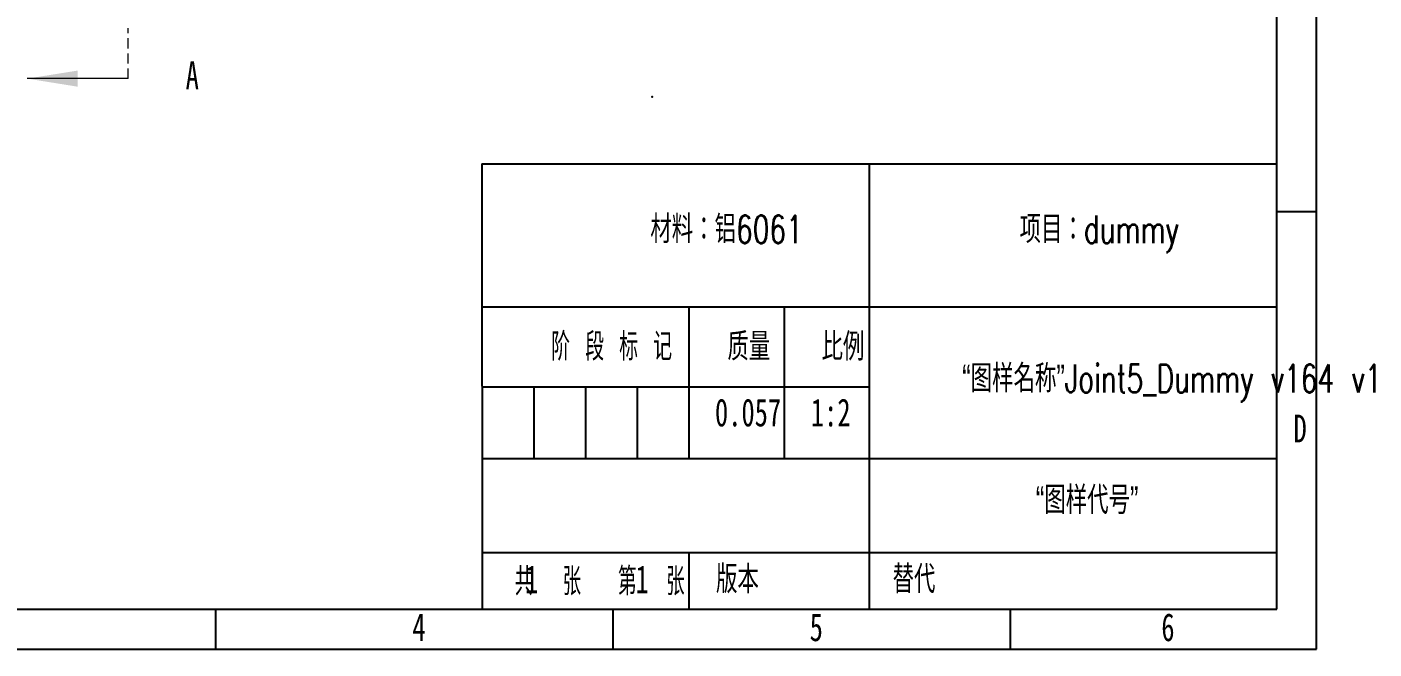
# Model space of a CAD drawing. Header units: millimetres. Extents: x 0 to 304, y 0 to 210.
# Drawn here: x 134.7 to 304.2, y 0 to 78.3 of the extents above; entities that cross this region are included whole.
import ezdxf

# ---------------------------------------------------------------- set-up
doc = ezdxf.new("R2010")
doc.units = ezdxf.units.MM
doc.header["$PDSIZE"] = -1
doc.linetypes.add('HIDDEN', pattern=[1.905, 1.27, -0.635])
doc.layers.add('图框', color=7, linetype='Continuous')
doc.styles.add('SLDTEXTSTYLE0', font='TXT', dxfattribs={"width": 0.7, "bigfont": 'bigfont'})
doc.styles.add('SLDTEXTSTYLE1', font='TXT', dxfattribs={"width": 0.6, "bigfont": 'bigfont'})
doc.styles.add('SLDTEXTSTYLE2', font='TXT', dxfattribs={"width": 0.614286, "bigfont": 'bigfont'})
doc.styles.add('SLDTEXTSTYLE3', font='TXT', dxfattribs={"width": 0.7})

msp = doc.modelspace()

# ---------------------------------------------------------------- linework, layer by layer
at = {"color": 7, "linetype": 'HIDDEN', "lineweight": 18}
msp.add_line((147.4517, 71.7827), (147.4517, 78.1327), dxfattribs=at)
at = {"color": 7, "linetype": 'Continuous', "lineweight": 18}
msp.add_line((147.4517, 71.7827), (134.7517, 71.7827), dxfattribs=at)
at = {"color": 7, "linetype": 'Continuous'}
for q in [(213.3798, 69.5536), (213.3473, 69.4885)]:
    msp.add_line((213.3798, 69.4885), q, dxfattribs=at)
msp.add_point((213.3798, 69.4885), dxfattribs=at)
at = {"color": 7, "linetype": 'Continuous', "lineweight": 18}
msp.add_solid([(134.7517, 71.7827), (141.1017, 70.7667), (141.1017, 72.7987)], dxfattribs=at)
at = {"layer": '图框'}
for p, q in [((297, 0), (297, 210)), ((191.9681, 61.0522), (292, 61.0522)), ((297, 55), (292, 55)), ((198.5, 33), (198.5, 24)), ((205, 33), (205, 24)), ((211.5, 33), (211.5, 24)), ((208.5, 0), (208.5, 5)), ((258.5, 0), (258.5, 5)), ((0, 0), (297, 0))]:
    msp.add_line(p, q, dxfattribs=at)
at = {"layer": '图框', "linetype": 'Continuous', "lineweight": 25}
msp.add_line((292, 5), (292, 205), dxfattribs=at)
at = {"layer": '图框', "lineweight": 25}
for p, q in [((191.9681, 61.0522), (192.0047, 5)), ((240.6919, 61), (240.6919, 5)), ((191.9799, 43.0522), (291.9799, 43.0522)), ((218, 43.0691), (218, 24.0691)), ((230, 43), (230, 24)), ((192.0152, 33), (240.6919, 33)), ((192, 24), (292, 24)), ((192, 12.1661), (292, 12.1661)), ((218, 12.1661), (218, 5)), ((25, 5), (292, 5)), ((158.5, 0), (158.5, 5))]:
    msp.add_line(p, q, dxfattribs=at)

# ---------------------------------------------------------------- texts
at = {"color": 7, "linetype": 'Continuous', "insert": (154.6811, 73.9489), "char_height": 3.5, "attachment_point": 1, "style": 'SLDTEXTSTYLE3'}
msp.add_mtext('A', dxfattribs=at)
at = {"layer": '图框', "char_height": 3.5}
for s, insert, attachment_point, style in [('材料：铝6061', (222.7492, 54.5771), 2, 'SLDTEXTSTYLE0'), ('项目：dummy', (269.65, 54.5771), 2, 'SLDTEXTSTYLE0'), ('阶 段 标 记', (208.2861, 39.8054), 2, 'SLDTEXTSTYLE2'), ('质量', (225.5533, 39.8054), 2, 'SLDTEXTSTYLE0'), ('比例', (237.4005, 39.8054), 2, 'SLDTEXTSTYLE0'), ('“图样名称”Joint5_Dummy v164 v1', (278.7931, 35.7907), 2, 'SLDTEXTSTYLE0'), ('0.057', (225.4579, 31.5205), 2, 'SLDTEXTSTYLE3'), ('1:2', (235.8582, 31.5205), 2, 'SLDTEXTSTYLE3'), ('D', (294.9297, 29.4995), 2, 'SLDTEXTSTYLE3'), ('“图样代号”', (268.1266, 20.4896), 2, 'SLDTEXTSTYLE0'), ('共  张', (200.2625, 10.2618), 2, 'SLDTEXTSTYLE1'), ('1', (197.3926, 10.5314), 1, 'SLDTEXTSTYLE3'), ('第  张', (213.2899, 10.2618), 2, 'SLDTEXTSTYLE1'), ('1', (211.295, 10.5314), 1, 'SLDTEXTSTYLE3'), ('版本', (224.1202, 10.5314), 2, 'SLDTEXTSTYLE0'), ('替代', (243.6406, 10.5314), 1, 'SLDTEXTSTYLE0'), ('4', (184.0444, 4.4995), 2, 'SLDTEXTSTYLE3'), ('5', (234.0444, 4.4995), 2, 'SLDTEXTSTYLE3'), ('6', (278.2969, 4.4995), 2, 'SLDTEXTSTYLE3')]:
    msp.add_mtext(s, dxfattribs=dict(at, insert=insert, attachment_point=attachment_point, style=style))

doc.saveas('drawing.dxf')
